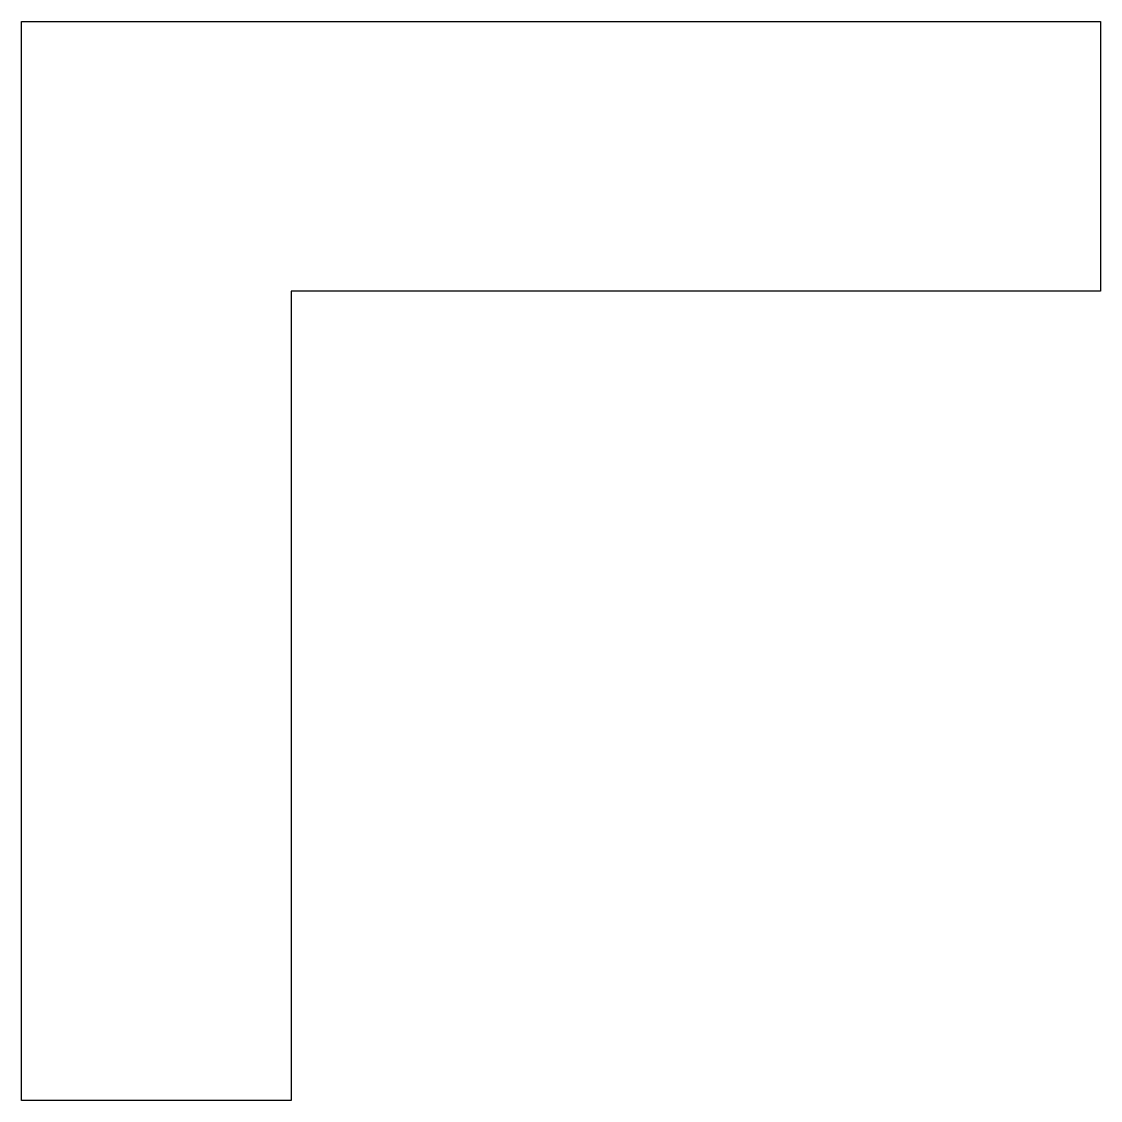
# Model space of a CAD drawing. Header units: metres. Extents: x 0.1 to 0.9, y -0.9 to -0.1.
import ezdxf

# ---------------------------------------------------------------- set-up
doc = ezdxf.new("R2010")
doc.units = ezdxf.units.M
doc.layers.get('0').update_dxf_attribs({"linetype": 'CONTINUOUS'})

msp = doc.modelspace()

# ---------------------------------------------------------------- linework, layer by layer
msp.add_lwpolyline([(0.1, -0.1), (0.9, -0.1), (0.9, -0.3), (0.3, -0.3), (0.3, -0.9), (0.1, -0.9)], close=True)

doc.saveas('drawing.dxf')
